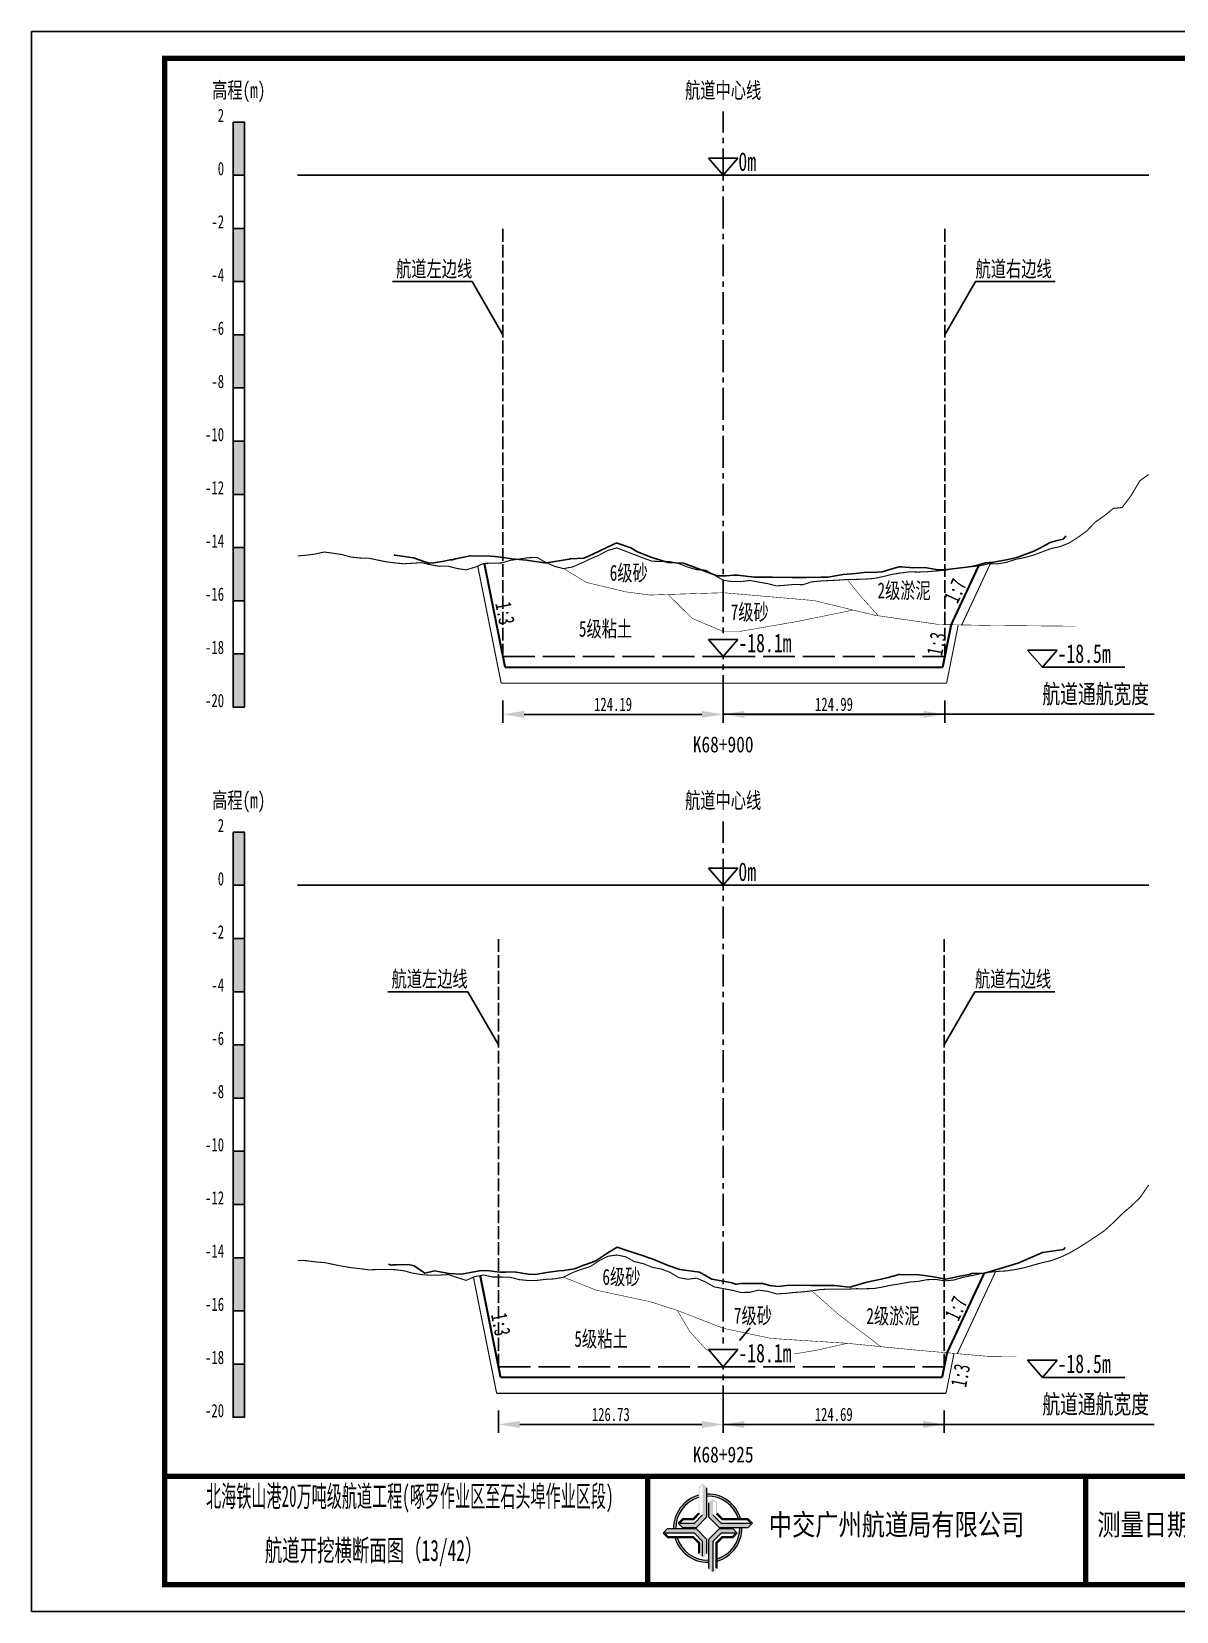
# Model space of a CAD drawing. Header units: millimetres. Extents: x 0 to 1680, y -8762 to 0.
# Drawn here: x 0 to 215.2, y -6979.5 to -6682.5 of the extents above; entities that cross this region are included whole.
import ezdxf
from ezdxf.enums import TextEntityAlignment as Align

# ---------------------------------------------------------------- set-up
doc = ezdxf.new("R2010")
doc.units = ezdxf.units.MM
for name, pattern in [('ACAD_ISO02W100', [15, 12, -3]), ('ACAD_ISO05W100', [33, 24, -3, 0, -3, 0, -3]), ('CENTER2', [1.125, 0.75, -0.125, 0.125, -0.125])]:
    doc.linetypes.add(name, pattern=pattern)
for name, color, linetype in [('0-桩号', 1, 'Continuous'), ('0-航道左右边线标注', 8, 'Continuous'), ('1-疏浚底高', 7, 'Continuous'), ('1-通航宽度', 7, 'Continuous'), ('1-通航底高', 7, 'Continuous'), ('202601', 5, 'Continuous'), ('DMX', 20, 'Continuous'), ('L1', 7, 'Continuous'), ('图幅外框线', 145, 'Continuous'), ('地质分层', 6, 'Continuous'), ('坡比', 1, 'Continuous'), ('尺寸标注', 1, 'Continuous'), ('开挖线', 4, 'Continuous'), ('标尺', 7, 'Continuous'), ('超挖线', 3, 'Continuous'), ('辅助框', 7, 'Continuous'), ('通航底面线', 7, 'ACAD_ISO02W100')]:
    doc.layers.add(name, color=color, linetype=linetype)
doc.styles.get("Standard").update_dxf_attribs({"font": 'arial.ttf'})
doc.styles.add('仿宋', font='仿宋_GB2312.ttf', dxfattribs={"width": 0.8})
doc.styles.add('仿宋GB2312', font='仿宋_GB2312.ttf', dxfattribs={"width": 0.7, "height": 2.5})
doc.styles.add('仿宋体', font='仿宋_GB2312.ttf', dxfattribs={"width": 0.8})
doc.dimstyles.new('2000', dxfattribs={"dimtxt": 3, "dimasz": 2.5, "dimexe": 1.25, "dimexo": 0.625, "dimtad": 1, "dimlfac": 2, "dimdsep": 46, "dimtxsty": 'Standard', "dimcen": 2.5, "dimadec": 0, "dimazin": 0, "dimtfac": 1, "dimtmove": 0, "dimatfit": 3, "dimfxl": 0, "dimarcsym": 0})

# ---------------------------------------------------------------- blocks, each defined once
blk = doc.blocks.new('标尺')
at = {"layer": '标尺', "linetype": 'Continuous'}
for points in [[(-2.116669999959413, 100), (0, 100), (0, 90), (-2.116669999959413, 90)], [(-2.116669999959413, 80), (0, 80), (0, 70), (-2.116669999959413, 70)], [(-2.116669999959413, 60), (0, 60), (0, 50), (-2.116669999959413, 50)], [(-2.116669999959413, 40), (0, 40), (0, 30), (-2.116669999959413, 30)], [(-2.116669999959413, 20), (0, 20), (0, 10), (-2.116669999959413, 10)], [(-2.116669999959413, 0), (0, 0), (0, -10), (-2.116669999959413, -10)]]:
    blk.add_hatch(color=256, dxfattribs=at).paths.add_polyline_path(points)
for p, q in [((-2.116669999959413, -10), (-2.116669999959413, 100)), ((0, -10), (0, 100)), ((-2.116669999959413, 80), (0, 80)), ((-2.116669999959413, 70), (0, 70)), ((-2.116669999959413, 60), (0, 60)), ((-2.116669999959413, 50), (0, 50)), ((-2.116669999959413, 40), (0, 40)), ((-2.116669999959413, 30), (0, 30)), ((-2.116669999959413, 20), (0, 20)), ((-2.116669999959413, 10), (0, 10)), ((-2.116669999959413, 0), (0, 0)), ((-2.116669999959413, -10), (0, -10))]:
    blk.add_line(p, q, dxfattribs=at)
at = {"layer": '标尺'}
for points in [[(-2.116669999959413, 100), (0, 100), (0, 90), (-2.116669999959413, 90)], [(-2.116669999959413, 100), (0, 100), (0, 90), (-2.116669999959413, 90)], [(-2.116669999959413, 80), (0, 80), (0, 70), (-2.116669999959413, 70)], [(-2.116669999959413, 80), (0, 80), (0, 70), (-2.116669999959413, 70)], [(-2.116669999959413, 60), (0, 60), (0, 50), (-2.116669999959413, 50)], [(-2.116669999959413, 60), (0, 60), (0, 50), (-2.116669999959413, 50)], [(-2.116669999959413, 40), (0, 40), (0, 30), (-2.116669999959413, 30)], [(-2.116669999959413, 40), (0, 40), (0, 30), (-2.116669999959413, 30)], [(-2.116669999959413, 20), (0, 20), (0, 10), (-2.116669999959413, 10)], [(-2.116669999959413, 20), (0, 20), (0, 10), (-2.116669999959413, 10)], [(-2.116669999959413, 0), (0, 0), (0, -10), (-2.116669999959413, -10)], [(-2.116669999959413, 0), (0, 0), (0, -10), (-2.116669999959413, -10)]]:
    blk.add_lwpolyline(points, close=True, dxfattribs=at)
at = {"layer": '标尺', "style": '仿宋GB2312', "width": 0.7}
blk.add_text('高程(m)', height=3, dxfattribs=at).set_placement((-1.058334999950603, 106.0000000009313), align=Align.MIDDLE_CENTER)
for s, p in [('2', (-3.816669999971054, 100)), ('0', (-3.816669999971054, 90)), ('-2', (-3.816669999971054, 80)), ('-4', (-3.816669999971054, 70)), ('-6', (-3.816669999971054, 60)), ('-8', (-3.816669999971054, 50)), ('-10', (-3.816669999971054, 40)), ('-12', (-3.816669999971054, 30)), ('-14', (-3.816669999971054, 20)), ('-16', (-3.816669999971054, 10)), ('-18', (-3.816669999971054, 0)), ('-20', (-3.816669999971054, -10))]:
    blk.add_text(s, height=2.5, dxfattribs=at).set_placement(p, align=Align.RIGHT)
blk = doc.blocks.new('*D221')
at = {"layer": 'Defpoints', "color": 0, "ltscale": 0.5}
for p in [(88.60440817262409, -6800), (130, -6800), (130, -6810.853303208538)]:
    blk.add_point(p, dxfattribs=at)
at = {"layer": '尺寸标注', "color": 0, "lineweight": -2, "ltscale": 0.5}
for p, q in [((88.60440817262409, -6808.25), (88.60440817262409, -6812.453303208538)), ((130, -6808.25), (130, -6812.453303208538)), ((92.60440817262409, -6810.853303208538), (126, -6810.853303208538))]:
    blk.add_line(p, q, dxfattribs=at)
at = {"layer": '尺寸标注', "color": 0, "ltscale": 0.5}
for points in [[(92.60440817262409, -6810.186636541871), (92.60440817262409, -6811.519969875205), (88.60440817262409, -6810.853303208538)], [(126, -6810.186636541871), (126, -6811.519969875205), (130, -6810.853303208538)]]:
    blk.add_solid(points, dxfattribs=at)
at = {"layer": '尺寸标注', "color": 0, "ltscale": 0.5, "insert": (109.302204086312, -6808.978303208538), "char_height": 2.5, "attachment_point": 5, "style": '仿宋GB2312'}
blk.add_mtext('124.19', dxfattribs=at)
blk = doc.blocks.new('*D222')
at = {"layer": 'Defpoints', "color": 0, "ltscale": 0.5}
for p in [(87.75517063246842, -6933.5), (130, -6933.5), (130, -6944.353272917198)]:
    blk.add_point(p, dxfattribs=at)
at = {"layer": '尺寸标注', "color": 0, "lineweight": -2, "ltscale": 0.5}
for p, q in [((87.75517063246842, -6941.75), (87.75517063246842, -6945.953272917199)), ((130, -6941.75), (130, -6945.953272917199)), ((91.75517063246842, -6944.353272917198), (126, -6944.353272917198))]:
    blk.add_line(p, q, dxfattribs=at)
at = {"layer": '尺寸标注', "color": 0, "ltscale": 0.5}
for points in [[(91.75517063246842, -6943.686606250531), (91.75517063246842, -6945.019939583865), (87.75517063246842, -6944.353272917198)], [(126, -6943.686606250531), (126, -6945.019939583865), (130, -6944.353272917198)]]:
    blk.add_solid(points, dxfattribs=at)
at = {"layer": '尺寸标注', "color": 0, "ltscale": 0.5, "insert": (108.8775853162342, -6942.478272917198), "char_height": 2.5, "attachment_point": 5, "style": '仿宋GB2312'}
blk.add_mtext('126.73', dxfattribs=at)
blk = doc.blocks.new('*D162')
at = {"layer": 'Defpoints', "color": 0, "ltscale": 0.5}
for p in [(130, -6800), (171.662078094953, -6800), (171.662078094953, -6810.853245909907)]:
    blk.add_point(p, dxfattribs=at)
at = {"layer": '尺寸标注', "color": 0, "lineweight": -2, "ltscale": 0.5}
for p, q in [((130, -6808.25), (130, -6812.453245909907)), ((171.662078094953, -6808.25), (171.662078094953, -6812.453245909907)), ((134, -6810.853245909907), (167.662078094953, -6810.853245909907))]:
    blk.add_line(p, q, dxfattribs=at)
at = {"layer": '尺寸标注', "color": 0, "ltscale": 0.5}
for points in [[(134, -6810.18657924324), (134, -6811.519912576574), (130, -6810.853245909907)], [(167.662078094953, -6810.18657924324), (167.662078094953, -6811.519912576574), (171.662078094953, -6810.853245909907)]]:
    blk.add_solid(points, dxfattribs=at)
at = {"layer": '尺寸标注', "color": 0, "ltscale": 0.5, "insert": (150.8310390474765, -6808.978245909907), "char_height": 2.5, "attachment_point": 5, "style": '仿宋GB2312'}
blk.add_mtext('124.99', dxfattribs=at)
blk = doc.blocks.new('*D163')
at = {"layer": 'Defpoints', "color": 0, "ltscale": 0.5}
for p in [(130, -6933.5), (171.563907408613, -6933.5), (171.563907408613, -6944.353215742032)]:
    blk.add_point(p, dxfattribs=at)
at = {"layer": '尺寸标注', "color": 0, "lineweight": -2, "ltscale": 0.5}
for p, q in [((130, -6941.75), (130, -6945.953215742033)), ((171.563907408613, -6941.75), (171.563907408613, -6945.953215742033)), ((134, -6944.353215742032), (167.563907408613, -6944.353215742032))]:
    blk.add_line(p, q, dxfattribs=at)
at = {"layer": '尺寸标注', "color": 0, "ltscale": 0.5}
for points in [[(134, -6943.686549075365), (134, -6945.019882408699), (130, -6944.353215742032)], [(167.563907408613, -6943.686549075365), (167.563907408613, -6945.019882408699), (171.563907408613, -6944.353215742032)]]:
    blk.add_solid(points, dxfattribs=at)
at = {"layer": '尺寸标注', "color": 0, "ltscale": 0.5, "insert": (150.7819537043065, -6942.478215742032), "char_height": 2.5, "attachment_point": 5, "style": '仿宋GB2312'}
blk.add_mtext('124.69', dxfattribs=at)
blk = doc.blocks.new('通航底高')
at = {"layer": '1-通航底高'}
for p, q in [((-2.762494692986365, 3.232132659759372), (5.923793651163578e-06, 6.932765245437622e-06)), ((2.762506540631875, 3.232132659759372), (-2.762494692986365, 3.232132659759372)), ((5.923793651163578e-06, 6.932765245437622e-06), (2.762506540631875, 3.232132659759372))]:
    blk.add_line(p, q, dxfattribs=at)
at = {"layer": '1-通航底高', "style": '仿宋', "width": 0.7}
blk.add_attdef('通航底高', (2.856129719933961, 0.8203305718488991), '', height=3.5, dxfattribs=at)
blk = doc.blocks.new('疏浚底高')
at = {"layer": '1-疏浚底高'}
for p, q in [((-2.762500616780017, 3.232125726994127), (0, 0)), ((2.762500616838224, 3.232125726994127), (-2.762500616780017, 3.232125726994127)), ((0, 0), (2.762500616838224, 3.232125726994127)), ((-5.923793651163578e-06, -6.932765245437622e-06), (15.51466270413067, -6.932765245437622e-06))]:
    blk.add_line(p, q, dxfattribs=at)
at = {"layer": '1-疏浚底高', "style": '仿宋', "width": 0.7}
blk.add_attdef('疏浚底高', (2.856123796140309, 0.8203236390836537), '', height=3.5, dxfattribs=at)

msp = doc.modelspace()

# ---------------------------------------------------------------- hatches: boundary and pattern name
at = {"layer": '辅助框'}
h = msp.add_hatch(color=5, dxfattribs=at)
h.paths.add_polyline_path([(126.9546420993742, -6956.245531914723), (126.1757059268888, -6955.467633330833), (125.3669512668785, -6956.276153838646), (125.3669512668785, -6961.036597661984), (124.2904413517054, -6962.112023077023), (122.3438002475735, -6962.112023077023), (121.5476570163902, -6962.907358599197), (122.3430715366539, -6963.699178399098), (124.9786409000393, -6963.699178399098), (126.9546420993742, -6961.723855132592)])
h.paths.add_polyline_path([(126.1454878360864, -6961.335033672583), (124.5901777500149, -6962.890380010616), (121.8645652042564, -6962.890380010616), (122.4652603733178, -6962.292388775122), (124.4098916050132, -6962.292388775122), (125.5465556766626, -6961.124466802608), (125.5465556766626, -6956.365021880639), (126.1454878360864, -6955.767331255448)], flags=16)
h = msp.add_hatch(color=5, dxfattribs=at)
edge = h.paths.add_edge_path()
edge.add_ellipse((127.1048981632229, -6963.849361724388), major_axis=(-6.017077195920141, 1.733884546287947e-06), ratio=0.9999999825377229, start_angle=-73.21171767175571, end_angle=1.446762146054482, ccw=False)
edge.add_line((125.3669512668785, -6958.088740435135), (125.3669512668785, -6957.667564622652))
edge.add_ellipse((127.1048981632229, -6963.849361724388), major_axis=(-6.421454345493813, 3.783831980513644e-06), ratio=0.9999999825377264, start_angle=-74.29719975771904, end_angle=1.35689506309039)
edge.add_line((120.6852443912562, -6964.001418438208), (121.0897390775915, -6964.001279625189))
edge = h.paths.add_edge_path()
edge.add_ellipse((127.1048981632229, -6963.849361724388), major_axis=(-6.017077195920906, 2.624791690933952e-07), ratio=0.9999999825377339, start_angle=196.7802887631043, end_angle=271.43091869106274, ccw=False)
edge.add_line((132.8657615299161, -6962.112217217457), (133.2869208633538, -6962.112217217457))
edge.add_ellipse((127.1048981632229, -6963.849361724388), major_axis=(-6.42145434549481, 2.055023733972632e-07), ratio=0.9999999825377471, start_angle=195.6953323995753, end_angle=271.3407921785149)
edge.add_line((126.9546420993742, -6957.429665483964), (126.9546420993742, -6957.834160818589))
edge = h.paths.add_edge_path()
edge.add_ellipse((127.1048981632229, -6963.849361724388), major_axis=(-6.421454345494847, 2.398647111377442e-07), ratio=0.9999999825377328, start_angle=105.7065267224622, end_angle=181.3336320078198)
edge.add_line((133.5246130741176, -6963.699907793533), (133.1201189909216, -6963.699907793533))
edge.add_ellipse((127.1048981632229, -6963.849361724388), major_axis=(-6.017077195920033, 3.038804149501319e-06), ratio=0.9999999825377467, start_angle=106.79232762585761, end_angle=181.4233031416354, ccw=False)
edge.add_line((128.8432505375084, -6969.609860479367), (128.8432505375084, -6970.031044626963))
edge = h.paths.add_edge_path()
edge.add_ellipse((127.1048981632229, -6963.849361724388), major_axis=(6.017077195919978, 2.129043967020969e-06), ratio=0.9999999825377341, start_angle=196.8039056354283, end_angle=271.4347580706571, ccw=False)
edge.add_line((121.3447520359095, -6965.588882915747), (120.9235845113333, -6965.589027449381))
edge.add_ellipse((127.1048981632229, -6963.849361724388), major_axis=(6.421454345494965, 1.010893226884053e-06), ratio=0.9999999825377122, start_angle=195.7186902341801, end_angle=271.3444001294426)
edge.add_line((127.2555596836146, -6970.269048223508), (127.2555596836146, -6969.864552247775))
h = msp.add_hatch(color=5, dxfattribs=at)
h.paths.add_polyline_path([(129.2303930911955, -6963.699907793533), (134.7087164371546, -6963.699907793533), (135.4866149784263, -6962.920971685421), (134.6780945346888, -6962.112217217457), (129.9176505191859, -6962.112217217457), (128.8422251468834, -6961.03570710994), (128.8422251468834, -6959.089066240799), (128.0468895389673, -6958.292922881616), (127.2550698887047, -6959.088337358963), (127.2550698887047, -6961.723906744015)])
h.paths.add_polyline_path([(128.0638682987329, -6961.335443487179), (128.0638682987329, -6958.609831133377), (128.661859427267, -6959.2105261531), (128.661859427267, -6961.155157427323), (129.8297815494474, -6962.291821563255), (134.5892263858851, -6962.291821563255), (135.1869169895288, -6962.890753594411), (129.6192146579858, -6962.890753594411)], flags=16)
h = msp.add_hatch(color=5, dxfattribs=at)
h.paths.add_polyline_path([(124.9782503544029, -6963.99994512273), (119.4999273288783, -6964.00182517649), (118.7222961368498, -6964.781028228294), (119.5310940769252, -6965.589505327714), (124.2915378360685, -6965.587871709836), (125.3673325626489, -6966.664012334835), (125.3680006046232, -6968.610653374684), (126.1636093937095, -6969.40652363826), (126.95515601235, -6968.610837432396), (126.9542515537377, -6965.975268389237)])
h.paths.add_polyline_path([(126.1455864871975, -6966.36400901438), (126.1465218570765, -6969.089621367943), (125.5483246250089, -6968.489131426346), (125.5476572879788, -6966.544500322831), (124.3793451328214, -6965.408237114918), (119.6199005741116, -6965.409870391381), (119.0220044650968, -6964.811143438351), (124.5897064975735, -6964.809232793819)], flags=16)
h = msp.add_hatch(color=5, dxfattribs=at)
h.paths.add_polyline_path([(129.2315609043177, -6963.999116607201), (127.2555596836146, -6965.974439873708), (127.2555596836146, -6971.452763262284), (128.0344958774682, -6972.230661675465), (128.8432505375084, -6971.422141167653), (128.8432505375084, -6966.661697344315), (129.9197604526516, -6965.586271929276), (131.8664015567836, -6965.586271929276), (132.6625447666284, -6964.790936407101), (131.8671302463647, -6963.999116607201)])
h.paths.add_polyline_path([(129.6200240757104, -6964.807915166866), (132.3456365787622, -6964.807915166866), (131.7449414310392, -6965.405906231177), (129.8003101780053, -6965.405906231177), (128.663646106356, -6966.57382820369), (128.663646106356, -6971.333273125661), (128.0647139682707, -6971.930963750851), (128.0647139682707, -6966.363261333716)], flags=16)

# ---------------------------------------------------------------- linework, layer by layer
at = {"layer": '0-航道左右边线标注', "linetype": 'ACAD_ISO02W100', "ltscale": 0.2}
for points in [[(88.60440817262406, -6800), (88.60440817262406, -6719.5)], [(171.6620780949534, -6800), (171.6620780949534, -6719.5)], [(87.75517063246843, -6933.5), (87.75517063246843, -6853)], [(171.563907408613, -6933.5), (171.563907408613, -6853)]]:
    msp.add_lwpolyline(points, dxfattribs=at)
at = {"layer": '0-航道左右边线标注'}
for points in [[(88.60440817262409, -6739.5), (82.83090548075691, -6729.499999999984), (67.83090548075691, -6729.49999999994)], [(171.662078094953, -6739.5), (177.4355807868784, -6729.500000000016), (192.4355807868784, -6729.50000000006)], [(87.75517063246842, -6873), (81.98166794060124, -6862.999999999984), (66.98166794060124, -6862.99999999994)], [(171.563907408613, -6873), (177.3374101005384, -6863.000000000016), (192.3374101005384, -6863.00000000006)]]:
    msp.add_lwpolyline(points, dxfattribs=at)
at = {"layer": '1-通航宽度'}
for points in [[(130, -6810.85), (211, -6810.85)], [(130, -6944.35), (211, -6944.35)]]:
    msp.add_lwpolyline(points, dxfattribs=at)
at = {"layer": '202601', "color": 1, "linetype": 'Continuous'}
for points in [[(68.09000000019833, -6780.85), (68.23377777797633, -6780.899998664856), (68.75711111130934, -6781.000000953674), (71.77377777797633, -6781.450001716614), (74.09044444464233, -6782.250000953674), (74.80377777797634, -6782.450000762939), (75.63377777797633, -6782.39999961853), (77.56377777797633, -6782.050001144409), (78.68377777797633, -6781.800000190735), (79.06377777797633, -6781.800000190735), (79.70044444464233, -6781.650001525879), (82.49711111130932, -6781.050002098084), (83.84044444464233, -6781.099998474121), (85.44377777797632, -6781.050002098084), (87.09377777797633, -6781.14999961853), (88.67711111130933, -6781.349999427795), (90.29711111130933, -6781.650001525879), (93.04044444464233, -6781.899997711182), (93.79711111130933, -6782), (96.46711111130934, -6782.39999961853), (96.88377777797632, -6782.39999961853), (101.0504444446423, -6781.699997901917), (101.1137777779763, -6781.699997901917), (101.2404444446423, -6781.650001525879), (103.7971111113093, -6781.499998092651), (105.5304444446423, -6780.75), (109.4737777779763, -6778.849999427795), (109.7271111113093, -6778.750001907349), (109.8871111113093, -6778.64999961853), (110.0604444446423, -6778.700000762939), (112.6371111113093, -6779.550001144409), (113.7637777779763, -6780.249998092651), (116.3937777779763, -6781.299998283386), (119.2171111113093, -6782.199999809265), (119.5037777779763, -6782.250000953674), (119.6271111113093, -6782.300002098084), (122.5437777779763, -6782.450000762939), (126.0271111113093, -6783.750001907349), (126.1171111113093, -6783.799998283386), (126.1904444446423, -6783.799998283386), (126.3471111113093, -6783.900000572205), (128.8671111113093, -6784.800002098084), (130.5571111113093, -6784.800002098084), (131.9837777779763, -6784.699999809265), (132.7237777779763, -6784.699999809265), (135.8437777779763, -6785.049998283386), (138.4737777779763, -6785.049998283386), (138.6771111113093, -6785.049998283386), (138.8771111113093, -6785.049998283386), (139.2571111113093, -6785.049998283386), (143.0004444446423, -6785.099999427795), (145.6237777779763, -6785.150000572205), (148.3904444446424, -6785.049998283386), (149.6704444446423, -6785.049998283386), (152.5804444446424, -6784.550001144409), (154.8571111113093, -6784.350001335144), (156.4204444446423, -6784.199997901917), (158.8704444446423, -6784.10000038147), (159.8637777779763, -6784.049999237061), (161.9471111113093, -6783.449999809265), (163.0071111113093, -6783.149997711182), (163.4937777779763, -6783.100001335144), (165.7604444446423, -6783.300001144409), (167.9371111113093, -6783.25), (170.0271111113093, -6783.64999961853), (171.5737777779763, -6783.700000762939), (175.7371111113093, -6783.199998855591), (176.5704444446423, -6783.050000190735), (177.6304444446423, -6782.85000038147), (179.3271111113093, -6782.39999961853), (180.8171111113093, -6782.250000953674), (183.2071111113093, -6781.800000190735), (184.3971111113093, -6781.549999237061), (185.3937777779763, -6781.299998283386), (188.4304444446423, -6780.150000572205), (189.3804444446423, -6779.649998664856), (191.4404444446423, -6778.550002098084), (192.7837777779763, -6778.199998855591), (193.9437777779763, -6777.900001525879), (194.3404444446423, -6777.450000762939), (194.4804444446423, -6777.349998474121)], [(67.11600000019833, -6914.199999999068), (67.61981481501333, -6914.399998663925), (67.81648148167932, -6914.350002287887), (68.58981481501333, -6914.350002287887), (70.84981481501333, -6914.300001143478), (71.89981481501333, -6914.550002097152), (73.92981481501333, -6915.899999617599), (75.71981481501332, -6915.499999999069), (77.09314814834633, -6915.699999808334), (78.49981481501332, -6916.000001906417), (80.84314814834633, -6916.099999426864), (84.17981481501332, -6915.499999999069), (85.57314814834633, -6915.39999771025), (88.04648148167934, -6915.699999808334), (89.06981481501333, -6915.699999808334), (89.94314814834632, -6915.649998663925), (91.02981481501332, -6915.699999808334), (93.39981481501331, -6916.099999426864), (94.67314814834633, -6916.150000571273), (96.84648148167933, -6915.800002097152), (99.08981481501333, -6915.449998854659), (100.0698148150133, -6915.39999771025), (102.0364814816793, -6915.100000380538), (103.6098148150133, -6914.500000952743), (105.2264814816793, -6913.900001524948), (106.0864814816793, -6913.599999426864), (108.3464814816793, -6912.09999847319), (110.0898148150133, -6911.000001906417), (111.5231481483463, -6911.550000189804), (115.3731481483463, -6912.800000189804), (115.8564814816793, -6912.949998854659), (116.0531481483463, -6913.050001143478), (116.6264814816793, -6913.199999808334), (119.6898148150133, -6914.500000952743), (121.8664814816793, -6915.249999045394), (125.5431481483463, -6915.750000952743), (125.5798148150133, -6915.750000952743), (127.8531481483463, -6917.050002097152), (131.6831481483463, -6917.749999045394), (132.2531481483463, -6917.949998854659), (132.5331481483463, -6917.949998854659), (133.2498148150133, -6917.850001334213), (136.4464814816793, -6917.850001334213), (137.3964814816793, -6917.850001334213), (138.7564814816793, -6918.250000952743), (140.3498148150133, -6918.450000762008), (141.9431481483463, -6918.250000952743), (143.4764814816793, -6918.149998663925), (146.4498148150133, -6918.199999808334), (147.4531481483463, -6918.250000952743), (148.6164814816793, -6918.250000952743), (150.9198148150134, -6918.199999808334), (153.2098148150133, -6918.500001906417), (153.9464814816793, -6918.549998282455), (154.2798148150133, -6918.450000762008), (156.9864814816793, -6917.600000380538), (159.7131481483463, -6917.050002097152), (161.0131481483463, -6916.699998854659), (163.0931481483464, -6916.150000571273), (163.1798148150133, -6916.150000571273), (166.7531481483463, -6916.200001715682), (167.8231481483463, -6916.350000380538), (169.5298148150133, -6916.600001334213), (171.8298148150133, -6917.050002097152), (174.4798148150134, -6916.449997900985), (176.2898148150134, -6916.150000571273), (176.7098148150133, -6915.950000762008), (179.1531481483463, -6915.899999617599), (182.4964814816793, -6914.900000571273), (182.5831481483463, -6914.900000571273), (182.9198148150134, -6914.799998282455), (185.5531481483463, -6913.999999045394), (189.0464814816793, -6912.450001715682), (189.7631481483463, -6912.149999617599), (190.0331481483464, -6912.050002097152), (194.0064814816793, -6911.449997900985), (194.2998148150133, -6911.099999426864)]]:
    msp.add_lwpolyline(points, dxfattribs=at)
at = {"layer": 'DMX', "color": 7, "linetype": 'Continuous', "const_width": 0.2}
for points in [[(49.99999999999982, -6781.075000000186), (50, -6781.075000000186), (51.66666666668607, -6780.939999999944), (53.33333333331393, -6780.709999999963), (55, -6780.334999999963), (56.66666666668607, -6780.564999999944), (58.33333333331393, -6780.819999999832), (60, -6781.279999999795), (61.66666666668607, -6781.464999999851), (63.33333333331393, -6781.490000000224), (65, -6781.839999999851), (66.66666666668607, -6782.174999999814), (68.33333333331393, -6782.395000000019), (70, -6782.549999999814), (71.66666666668607, -6782.444999999832), (73.33333333331393, -6782.339999999851), (75, -6782.740000000224), (76.66666666668607, -6783.024999999907), (78.33333333331393, -6783.009999999776), (80, -6783.435000000056), (81.66666666668607, -6783.689999999944), (83.33333333331393, -6783.200000000186), (85, -6782.475000000093), (86.66666666668607, -6782.444999999832), (88.33333333331393, -6782.399999999907), (90, -6781.899999999907), (91.66666666668607, -6781.660000000149), (93.33333333331393, -6781.415000000037), (95, -6781.354999999981), (96.66666666668607, -6782.299999999814), (98.33333333331393, -6783.029999999795), (100, -6783.459999999963), (101.6666666666861, -6783.149999999907), (103.3333333333139, -6782.435000000056), (105, -6781.645000000019), (106.6666666666861, -6780.935000000056), (108.3333333333139, -6780.035000000149), (110, -6779.560000000056), (111.6666666666861, -6780.200000000186), (113.3333333333139, -6780.834999999963), (115, -6781.475000000093), (116.6666666666861, -6782.075000000186), (118.3333333333139, -6782.10999999987), (120, -6782.154999999795), (121.6666666666861, -6782.5), (123.3333333333139, -6783.180000000168), (125, -6783.649999999907), (126.6666666666861, -6783.740000000224), (128.3333333333139, -6784.669999999925), (130, -6785.64000000013), (131.6666666666861, -6785.899999999907), (133.3333333333139, -6785.904999999795), (135, -6785.685000000056), (136.6666666666861, -6785.98499999987), (138.3333333333139, -6786.274999999907), (140, -6786.705000000075), (141.6666666666861, -6786.584999999963), (143.3333333333139, -6786.439999999944), (145, -6786.48499999987), (146.6666666666861, -6785.935000000056), (148.3333333333139, -6785.785000000149), (150, -6785.705000000075), (151.6666666666861, -6785.60999999987), (153.3333333333139, -6785.509999999776), (155, -6785.479999999981), (156.6666666666861, -6785.435000000056), (158.3333333333139, -6785.310000000056), (160, -6784.979999999981), (161.6666666666861, -6784.560000000056), (163.3333333333139, -6784.290000000037), (165, -6784.064999999944), (166.6666666666861, -6784.104999999981), (168.3333333333139, -6784.040000000037), (170, -6783.910000000149), (171.6666666666861, -6783.754999999888), (173.3333333333139, -6783.479999999981), (175, -6783.270000000019), (176.6666666666861, -6783.104999999981), (178.3333333333139, -6782.915000000037), (180, -6782.524999999907), (181.6666666666861, -6782.549999999814), (183.3333333333139, -6782.259999999776), (185, -6781.709999999963), (186.6666666666861, -6781.384999999776), (188.3333333333139, -6780.924999999814), (190, -6780.299999999814), (191.6666666666861, -6779.674999999814), (193.3333333333139, -6779.325000000186), (195, -6778.660000000149), (196.6666666666861, -6777.595000000205), (198.3333333333139, -6776.410000000149), (200, -6774.674999999814), (201.6666666666861, -6773.509999999776), (203.3333333333139, -6772.14000000013), (205, -6771.975000000093), (206.6666666666861, -6769.740000000224), (208.3333333333139, -6766.944999999832), (210, -6765.75)], [(49.99999999999972, -6913.509999999776), (50, -6913.509999999776), (51.66666666668607, -6913.564999999944), (53.33333333331393, -6913.794999999925), (55, -6913.915000000037), (56.66666666668607, -6914.254999999888), (58.33333333331393, -6914.589999999851), (60, -6914.870000000112), (61.66666666668607, -6915.064999999944), (63.33333333331393, -6915.274999999907), (65, -6915.240000000224), (66.66666666668607, -6915.225000000093), (68.33333333331393, -6915.254999999888), (70, -6915.464999999851), (71.66666666668607, -6915.919999999925), (73.33333333331393, -6916.180000000168), (75, -6916.310000000056), (76.66666666668607, -6916.279999999795), (78.33333333331393, -6916.174999999814), (80, -6916.740000000224), (81.66666666668607, -6917.270000000019), (83.33333333331393, -6916.560000000056), (85, -6916.254999999888), (86.66666666668607, -6916.634999999776), (88.33333333331393, -6916.634999999776), (90, -6916.685000000056), (91.66666666668607, -6917.129999999888), (93.33333333331393, -6917.290000000037), (95, -6917.270000000019), (96.66666666668607, -6917.075000000186), (98.33333333331393, -6916.98499999987), (100, -6916.669999999925), (101.6666666666861, -6915.814999999944), (103.3333333333139, -6915.200000000186), (105, -6914.674999999814), (106.6666666666861, -6913.589999999851), (108.3333333333139, -6912.73499999987), (110, -6912.495000000112), (111.6666666666861, -6912.834999999963), (113.3333333333139, -6913.75), (115, -6914.125), (116.6666666666861, -6914.814999999944), (118.3333333333139, -6915.129999999888), (120, -6915.745000000112), (121.6666666666861, -6916.754999999888), (123.3333333333139, -6917.060000000056), (125, -6916.845000000205), (126.6666666666861, -6917.564999999944), (128.3333333333139, -6918.495000000112), (130, -6918.810000000056), (131.6666666666861, -6919.125), (133.3333333333139, -6919.529999999795), (135, -6919.509999999776), (136.6666666666861, -6919.100000000093), (138.3333333333139, -6919.319999999832), (140, -6919.799999999814), (141.6666666666861, -6919.729999999981), (143.3333333333139, -6919.549999999814), (145, -6919.424999999814), (146.6666666666861, -6919.229999999981), (148.3333333333139, -6918.990000000224), (150, -6918.895000000019), (151.6666666666861, -6918.930000000168), (153.3333333333139, -6918.919999999925), (155, -6918.830000000075), (156.6666666666861, -6918.839999999851), (158.3333333333139, -6918.799999999814), (160, -6918.509999999776), (161.6666666666861, -6918.149999999907), (163.3333333333139, -6917.915000000037), (165, -6917.584999999963), (166.6666666666861, -6917.455000000075), (168.3333333333139, -6917.14000000013), (170, -6917.095000000205), (171.6666666666861, -6917.35999999987), (173.3333333333139, -6917.209999999963), (175, -6916.714999999851), (176.6666666666861, -6916.384999999776), (178.3333333333139, -6916.01500000013), (180, -6915.745000000112), (181.6666666666861, -6915.580000000075), (183.3333333333139, -6915.479999999981), (185, -6915.220000000205), (186.6666666666861, -6914.875), (188.3333333333139, -6914.384999999776), (190, -6913.935000000056), (191.6666666666861, -6913.549999999814), (193.3333333333139, -6912.939999999944), (195, -6912.174999999814), (196.6666666666861, -6911.220000000205), (198.3333333333139, -6910.165000000037), (200, -6909.060000000056), (201.6666666666861, -6907.935000000056), (203.3333333333139, -6906.424999999814), (205, -6904.76500000013), (206.6666666666861, -6903.339999999851), (208.3333333333139, -6901.754999999888), (209.9999999999994, -6899.314999999945)]]:
    msp.add_lwpolyline(points, dxfattribs=at)
at = {"layer": 'L1', "linetype": 'CENTER2', "ltscale": 8}
for p, q in [((129.9999999999993, -6809.5), (129.9999999999993, -6697.5)), ((129.9999999999993, -6942.999999999069), (129.9999999999993, -6830.999999999069))]:
    msp.add_line(p, q, dxfattribs=at)
at = {"layer": 'L1'}
for p, q in [((127.2374993832193, -6706.267874272773), (129.9999999999993, -6709.499999999767)), ((132.7625006168375, -6706.267874272773), (127.2374993832193, -6706.267874272773)), ((129.9999999999993, -6709.499999999767), (132.7625006168375, -6706.267874272773)), ((49.99999999999932, -6709.499999999767), (209.9999999999993, -6709.500000000233)), ((127.2374993832193, -6839.767874271842), (129.9999999999993, -6842.999999998836)), ((132.7625006168375, -6839.767874271842), (127.2374993832193, -6839.767874271842)), ((129.9999999999993, -6842.999999998836), (132.7625006168375, -6839.767874271842)), ((49.99999999999932, -6842.999999998836), (209.9999999999993, -6842.999999999302))]:
    msp.add_line(p, q, dxfattribs=at)
at = {"layer": '地质分层', "linetype": 'ACAD_ISO05W100', "ltscale": 0.2, "const_width": 0.1, "flags": 128}
for points in [[(100, -6783.459999999963), (104.3130184970796, -6786.058037028648), (111.6528590284288, -6787.817054504529), (116.2230182979838, -6788.425538168289), (130, -6787.990267992951), (147.0457577183843, -6789.459359920584), (158.5138074774295, -6792.227103057317), (170.5592291560024, -6793.963889664039), (179.8418857959914, -6794.136032906827), (196.1368052074686, -6794.286237258464)], [(153.3333333333139, -6785.509999999776), (155.9372852845117, -6788.750750984997), (159.1520797252306, -6792.319133267738)], [(119.6390758461785, -6788.317611192819), (124.1673953924328, -6792.813442216255), (130, -6795.275559635833), (133.09500870388, -6795.275559635833), (143.999986774812, -6793.381342933979), (154.4496145283338, -6791.246235135011)], [(100, -6916.669999999925), (106.1100885970518, -6919.099570843391), (116.2230182979838, -6921.260192032438), (121.3887930279598, -6922.917722520418), (130, -6926.268883877434), (138.9914194354787, -6928.178101796657), (153.3391116447747, -6929.100682841614), (165.7670422215015, -6930.334496047348), (179.8418857959914, -6931.555016691796), (185.0921474697158, -6931.577836798085)], [(146.6666666666861, -6919.229999999981), (151.8235103553161, -6923.790284112096), (159.6357007579645, -6929.72579212673)], [(121.3887930279598, -6922.917722520418), (123.7415836015716, -6926.910942288116), (126.5923574557528, -6930.051052473485), (130, -6932.411529698409), (132.1062592910603, -6932.590929207392), (140.1317289778963, -6931.637780717574), (147.4787866584957, -6930.417861804366), (153.3391116447747, -6929.100682841614)]]:
    msp.add_lwpolyline(points, dxfattribs=at)
at = {"layer": '地质分层'}
msp.add_lwpolyline([(135.0539381734852, -6926.176840958409), (133.0704516506594, -6928.577457635767)], dxfattribs=at)
at = {"layer": '开挖线', "linetype": 'Continuous', "const_width": 0.4, "flags": 128}
for points in [[(89.00421495823537, -6802.000000002938), (85.09885906502952, -6782.473220536907)], [(172.8620145493323, -6794.006593919989), (178.0215023010269, -6782.950548737708)], [(171.2633333327427, -6802.000000002938), (172.8620145493323, -6794.006593919989)], [(89.00421495823537, -6802.000000002938), (171.2633333327427, -6802.000000002938)], [(88.15497741807974, -6935.500000002938), (84.33048178418213, -6916.377521833449)], [(172.0868282267096, -6930.882525533219), (179.0815737870759, -6915.893785046614)], [(171.163333332766, -6935.500000002938), (172.0868282267096, -6930.882525533219)], [(88.15497741807974, -6935.500000002938), (171.163333332766, -6935.500000002938)]]:
    msp.add_lwpolyline(points, dxfattribs=at)
at = {"layer": '超挖线', "linetype": 'ACAD_ISO02W100', "ltscale": 0.5, "const_width": 0.2, "flags": 128}
for points in [[(88.27088165819293, -6805.000000002938), (83.86465653876338, -6782.968874405788)], [(174.8448547505645, -6794.043364917281), (180.2185617795239, -6782.528278426587)], [(171.9966666327851, -6805.000000002938), (174.1904208939831, -6794.031228696947)], [(88.27088165819293, -6805.000000002938), (171.9966666327851, -6805.000000002938)], [(87.4216441180373, -6938.500000002938), (83.05717297959717, -6916.677644310736)], [(174.0090407409891, -6931.049213002553), (181.2067590781774, -6915.625530851346)], [(171.8966666328084, -6938.500000002938), (173.3974313533853, -6930.996176400053)], [(87.4216441180373, -6938.500000002938), (171.8966666328084, -6938.500000002938)]]:
    msp.add_lwpolyline(points, dxfattribs=at)
at = {"layer": '辅助框', "color": 5, "linetype": 'Continuous', "lineweight": 0}
for p, q in [((126.9546420993742, -6961.723855132592), (126.9546420993742, -6956.245531914723)), ((125.3669512668785, -6961.036597661984), (124.2904413517054, -6962.112023077023)), ((125.5465556766626, -6961.124466802608), (124.4098916050132, -6962.292388775122)), ((124.5901777500149, -6962.890380010616), (126.1454878360864, -6961.335033672583)), ((127.2550698887047, -6959.088337358963), (127.2550698887047, -6961.723906744015)), ((128.0638682987329, -6961.335443487179), (129.6192146579858, -6962.890753594411)), ((129.8297815494474, -6962.291821563255), (128.661859427267, -6961.155157427323)), ((129.9176505191859, -6962.112217217457), (128.8422251468834, -6961.03570710994)), ((119.4999273288783, -6964.00182517649), (118.7222961368498, -6964.781028228294)), ((124.9782503544029, -6963.99994512273), (119.4999273288783, -6964.00182517649)), ((122.3438002475735, -6962.112023077023), (121.5476570163902, -6962.907358599197)), ((121.5476570163902, -6962.907358599197), (122.3430715366539, -6963.699178399098)), ((122.4652603733178, -6962.292388775122), (121.8645652042564, -6962.890380010616)), ((121.8645652042564, -6962.890380010616), (124.5901777500149, -6962.890380010616)), ((122.3430715366539, -6963.699178399098), (124.9786409000393, -6963.699178399098)), ((124.2904413517054, -6962.112023077023), (122.3438002475735, -6962.112023077023)), ((124.4098916050132, -6962.292388775122), (122.4652603733178, -6962.292388775122)), ((126.9542515537377, -6965.975268389237), (124.9782503544029, -6963.99994512273)), ((124.9786409000393, -6963.699178399098), (126.9546420993742, -6961.723855132592)), ((127.2550698887047, -6961.723906744015), (129.2303930911955, -6963.699907793533)), ((129.2315609043177, -6963.999116607201), (127.2555596836146, -6965.974439873708)), ((129.2303930911955, -6963.699907793533), (134.7087164371546, -6963.699907793533)), ((131.8671302463647, -6963.999116607201), (129.2315609043177, -6963.999116607201)), ((129.6192146579858, -6962.890753594411), (135.1869169895288, -6962.890753594411)), ((134.5892263858851, -6962.291821563255), (129.8297815494474, -6962.291821563255)), ((134.6780945346888, -6962.112217217457), (129.9176505191859, -6962.112217217457)), ((132.6625447666284, -6964.790936407101), (131.8671302463647, -6963.999116607201)), ((135.1869169895288, -6962.890753594411), (134.5892263858851, -6962.291821563255)), ((135.4866149784263, -6962.920971685421), (134.6780945346888, -6962.112217217457)), ((134.7087164371546, -6963.699907793533), (135.4866149784263, -6962.920971685421)), ((118.7222961368498, -6964.781028228294), (119.5310940769252, -6965.589505327714)), ((124.5897064975735, -6964.809232793819), (119.0220044650968, -6964.811143438351)), ((119.0220044650968, -6964.811143438351), (119.6199005741116, -6965.409870391381)), ((119.5310940769252, -6965.589505327714), (124.2915378360685, -6965.587871709836)), ((119.6199005741116, -6965.409870391381), (124.3793451328214, -6965.408237114918)), ((124.2915378360685, -6965.587871709836), (125.3673325626489, -6966.664012334835)), ((124.3793451328214, -6965.408237114918), (125.5476572879788, -6966.544500322831)), ((126.1455864871975, -6966.36400901438), (124.5897064975735, -6964.809232793819)), ((125.3673325626489, -6966.664012334835), (125.3680006046232, -6968.610653374684)), ((125.5476572879788, -6966.544500322831), (125.5483246250089, -6968.489131426346)), ((126.1465218570765, -6969.089621367943), (126.1455864871975, -6966.36400901438)), ((126.95515601235, -6968.610837432396), (126.9542515537377, -6965.975268389237)), ((127.2555596836146, -6965.974439873708), (127.2555596836146, -6971.452763262284)), ((129.6200240757104, -6964.807915166866), (128.0647139682707, -6966.363261333716)), ((128.0647139682707, -6966.363261333716), (128.0647139682707, -6971.930963750851)), ((128.663646106356, -6966.57382820369), (129.8003101780053, -6965.405906231177)), ((128.663646106356, -6971.333273125661), (128.663646106356, -6966.57382820369)), ((128.8432505375084, -6966.661697344315), (129.9197604526516, -6965.586271929276)), ((128.8432505375084, -6971.422141167653), (128.8432505375084, -6966.661697344315)), ((132.3456365787622, -6964.807915166866), (129.6200240757104, -6964.807915166866)), ((129.8003101780053, -6965.405906231177), (131.7449414310392, -6965.405906231177)), ((129.9197604526516, -6965.586271929276), (131.8664015567836, -6965.586271929276)), ((131.7449414310392, -6965.405906231177), (132.3456365787622, -6964.807915166866)), ((131.8664015567836, -6965.586271929276), (132.6625447666284, -6964.790936407101))]:
    msp.add_line(p, q, dxfattribs=at)
at = {"layer": '辅助框', "color": 24, "const_width": 1}
for points in [[(24.99999999910077, -6954.081966023392), (414.9999999991007, -6954.081966023392)], [(115.8011873330354, -6954.081966023392), (115.8011873330354, -6974.5)], [(198.1590174273185, -6954.081966023392), (198.1590174273185, -6974.5)]]:
    msp.add_lwpolyline(points, dxfattribs=at)
at = {"layer": '辅助框', "color": 5, "linetype": 'Continuous', "lineweight": 0}
for major_axis, ratio, start_param, end_param in [((-6.421454345493874, 3.783831980513667e-06), 0.9999999825377256, -1.296730760784131, 0.02368228645498349), ((-6.017077195920137, 1.733884546287946e-06), 0.9999999825377225, -1.277785524412653, 0.02525076294187012), ((-6.421454345494849, 2.055023733972644e-07), 0.9999999825377464, 3.415527881157325, 4.735790218484762), ((-6.017077195920323, 2.624791690933738e-07), 0.9999999825377344, 3.434463941941369, 4.737363222872061), ((-6.421454345494839, 2.398647111377438e-07), 0.9999999825377329, 1.844926932154336, 3.164868923136232), ((-6.017077195919474, 3.038804149501042e-06), 0.9999999825377472, 1.863877732939714, 3.166433979665309), ((6.421454345494936, 1.01089322688405e-06), 0.9999999825377134, 3.415935552277314, 4.735853189107702), ((6.017077195919973, 2.129043967020968e-06), 0.9999999825377346, 3.434876134122447, 4.737430232687218)]:
    msp.add_ellipse((127.1048981632229, -6963.849361724388), major_axis=major_axis, ratio=ratio, start_param=start_param, end_param=end_param, dxfattribs=at)

# ---------------------------------------------------------------- block references
at = {"layer": '1-疏浚底高'}
for p in [(190, -6802), (190, -6935.5)]:
    msp.add_blockref('疏浚底高', p, dxfattribs=at).add_auto_attribs({'疏浚底高': '-18.5m'})
at = {"layer": '标尺'}
for p in [(39.99999999999932, -6799.5), (39.99999999999932, -6932.999999999069)]:
    msp.add_blockref('标尺', p, dxfattribs=at)

# ---------------------------------------------------------------- texts
at = {"layer": '0-航道左右边线标注', "style": '仿宋', "width": 0.7}
for p in [(82.83090548075691, -6729.499999999984), (81.98166794060124, -6862.999999999984)]:
    msp.add_text('航道左边线', height=3, dxfattribs=at).set_placement(p, align=Align.BOTTOM_RIGHT)
for p in [(177.4355807868784, -6729.500000000016), (177.3374101005384, -6863.000000000016)]:
    msp.add_text('航道右边线', height=3, dxfattribs=at).set_placement(p, align=Align.BOTTOM_LEFT)
at = {"layer": '1-通航宽度', "style": '仿宋', "width": 0.7}
for p in [(190, -6809.85), (190, -6943.35)]:
    msp.add_text('航道通航宽度', height=3.5, dxfattribs=at).set_placement(p, align=Align.BOTTOM_LEFT)
at = {"layer": 'L1', "style": '仿宋', "width": 0.7}
for p in [(129.9999999999993, -6693.52892156085), (129.9999999999993, -6827.028921559919)]:
    msp.add_text('航道中心线', height=3, dxfattribs=at).set_placement(p, align=Align.MIDDLE_CENTER)
for p in [(132.8561237953247, -6708.679669429315), (132.8561237953247, -6842.179669428384)]:
    msp.add_text('0m ', height=3.5, dxfattribs=at).set_placement(p)
at = {"layer": '地质分层', "linetype": 'Continuous', "style": '仿宋GB2312', "width": 0.7}
for s, p in [('6级砂', (112.2536517380814, -6784.24492069497)), ('2级淤泥', (164.0166284814633, -6787.565941064867)), ('7级砂', (134.994253149469, -6791.637868105576)), ('5级粘土', (107.8866339719618, -6794.762112787112)), ('6级砂', (110.8782142325673, -6916.604713591028)), ('7级砂', (135.5928657514397, -6923.894828110617)), ('2级淤泥', (161.9288662814126, -6923.942097406311)), ('5级粘土', (107.0373964318061, -6928.262112787112))]:
    msp.add_text(s, height=3, dxfattribs=at).set_placement(p, align=Align.MIDDLE_CENTER)
at = {"layer": '坡比', "style": '仿宋体', "width": 0.7}
for s, rotation, p in [('1:7', 65, (173.629398811958, -6787.632786112253)), ('1:3', 281, (89.01269688758181, -6791.844370622483)), ('1:3', 79, (170.1015110845126, -6797.611072216902)), ('1:7', 65, (173.7718365739929, -6922.542380401203)), ('1:3', 281, (88.20388963743223, -6925.546522072514)), ('1:3', 79, (174.6082037387039, -6935.140353500646))]:
    msp.add_text(s, height=3, rotation=rotation, dxfattribs=at).set_placement(p, align=Align.MIDDLE)
at = {"layer": '辅助框', "color": 7, "style": '仿宋GB2312'}
for s, width, p in [('北海铁山港20万吨级航道工程(啄罗作业区至石头埠作业区段)', 0.52, (71.09226409912293, -6957.84125590487)), ('         航道开挖横断面图（13/42）', 0.6, (56.94663040915077, -6968.028455383558))]:
    msp.add_text(s, height=4, dxfattribs=dict(at, width=width)).set_placement(p, align=Align.MIDDLE_CENTER)
at = {"layer": '辅助框', "lineweight": 0, "char_height": 4, "width": 115.8863471220259, "attachment_point": 1}
for s, insert in [('{\\fKaiTi|b0|i0|c134|p49;\\W0.8;中交广州航道局有限公司}', (138.5828873344733, -6961.182042507085)), ('{\\fKaiTi|b0|i0|c134|p49;\\W0.8;测量日期：2026年1月21日}', (200.3284275254663, -6961.182042507085))]:
    msp.add_mtext(s, dxfattribs=dict(at, insert=insert))

# ---------------------------------------------------------------- wipeouts: each hides what was drawn before it
for points in [[(124.1678378378374, -6818.105927027027), (124.1678378378374, -6814.9518729729725), (135.76729729729684, -6814.9518729729725), (135.76729729729684, -6818.105927027027)], [(124.1678378378374, -6951.605927026096), (124.1678378378374, -6948.451872972041), (135.76729729729684, -6948.451872972041), (135.76729729729684, -6951.605927026096)]]:
    msp.add_wipeout(points).dxf.layer = '0-桩号'

# ---------------------------------------------------------------- next in the draw order: texts
at = {"layer": '0-桩号', "style": '仿宋', "width": 0.8}
for s, p in [('K68+900', (130, -6816.5289)), ('K68+925', (130, -6950.0289))]:
    msp.add_text(s, height=3, dxfattribs=at).set_placement(p, align=Align.MIDDLE)

# ---------------------------------------------------------------- next in the draw order: wipeouts: each hides what was drawn before it
for points in [[(143.3219377496348, -6800), (127.13043391627389, -6800), (127.13043391627389, -6795.651009710298), (143.3219377496348, -6795.651009710298)], [(143.3219377496348, -6933.5), (127.13043391627389, -6933.5), (127.13043391627389, -6929.151009710298), (143.3219377496348, -6929.151009710298)]]:
    msp.add_wipeout(points).dxf.layer = '1-通航底高'

# ---------------------------------------------------------------- next in the draw order: linework, layer by layer
at = {"layer": '图幅外框线'}
msp.add_lwpolyline([(-8.992344646685524e-10, -6682.5), (419.9999999991007, -6682.5), (419.9999999991007, -6979.5), (-8.992344646685524e-10, -6979.5)], close=True, dxfattribs=at)
at = {"layer": '辅助框', "color": 24, "const_width": 1}
msp.add_lwpolyline([(414.9999999991007, -6974.5), (414.9999999991007, -6687.5), (24.99999999910077, -6687.5), (24.99999999910077, -6974.5)], close=True, dxfattribs=at)
at = {"layer": '通航底面线', "ltscale": 0.5}
for points in [[(88.60333333333256, -6800), (130, -6800), (171.6633333333302, -6800)], [(87.75666666665347, -6933.5), (130, -6933.5), (171.5633333333535, -6933.5)]]:
    msp.add_lwpolyline(points, dxfattribs=at)

# ---------------------------------------------------------------- next in the draw order: block references
at = {"layer": '1-通航底高'}
for p in [(130, -6800), (130, -6933.5)]:
    msp.add_blockref('通航底高', p, dxfattribs=at).add_auto_attribs({'通航底高': '-18.1m'})

# ---------------------------------------------------------------- next in the draw order: dimensions: what is measured, and where the dimension line sits
at = {"layer": '尺寸标注', "ltscale": 0.5}
for p1, p2, distance, picture, middle in [((88.60440817262409, -6800), (130, -6800), -10.853303208537909, '*D221', (109.302204086312, -6808.978303208538)), ((130, -6800), (171.662078094953, -6800), -10.853245909906946, '*D162', (150.8310390474765, -6808.978245909907)), ((87.75517063246842, -6933.5), (130, -6933.5), -10.85327291719841, '*D222', (108.8775853162342, -6942.478272917198)), ((130, -6933.5), (171.563907408613, -6933.5), -10.853215742032262, '*D163', (150.7819537043065, -6942.478215742032))]:
    dim = msp.add_aligned_dim(p1=p1, p2=p2, distance=distance, dimstyle='2000', override={"dimtxt": 3.5, "dimasz": 4, "dimexe": 1.6, "dimexo": 8.25, "dimlfac": 3, "dimtxsty": '仿宋GB2312'}, dxfattribs=at)
    dim.commit()
    dim.dimension.update_dxf_attribs({"geometry": picture, "text_midpoint": middle})

doc.saveas('drawing.dxf')
